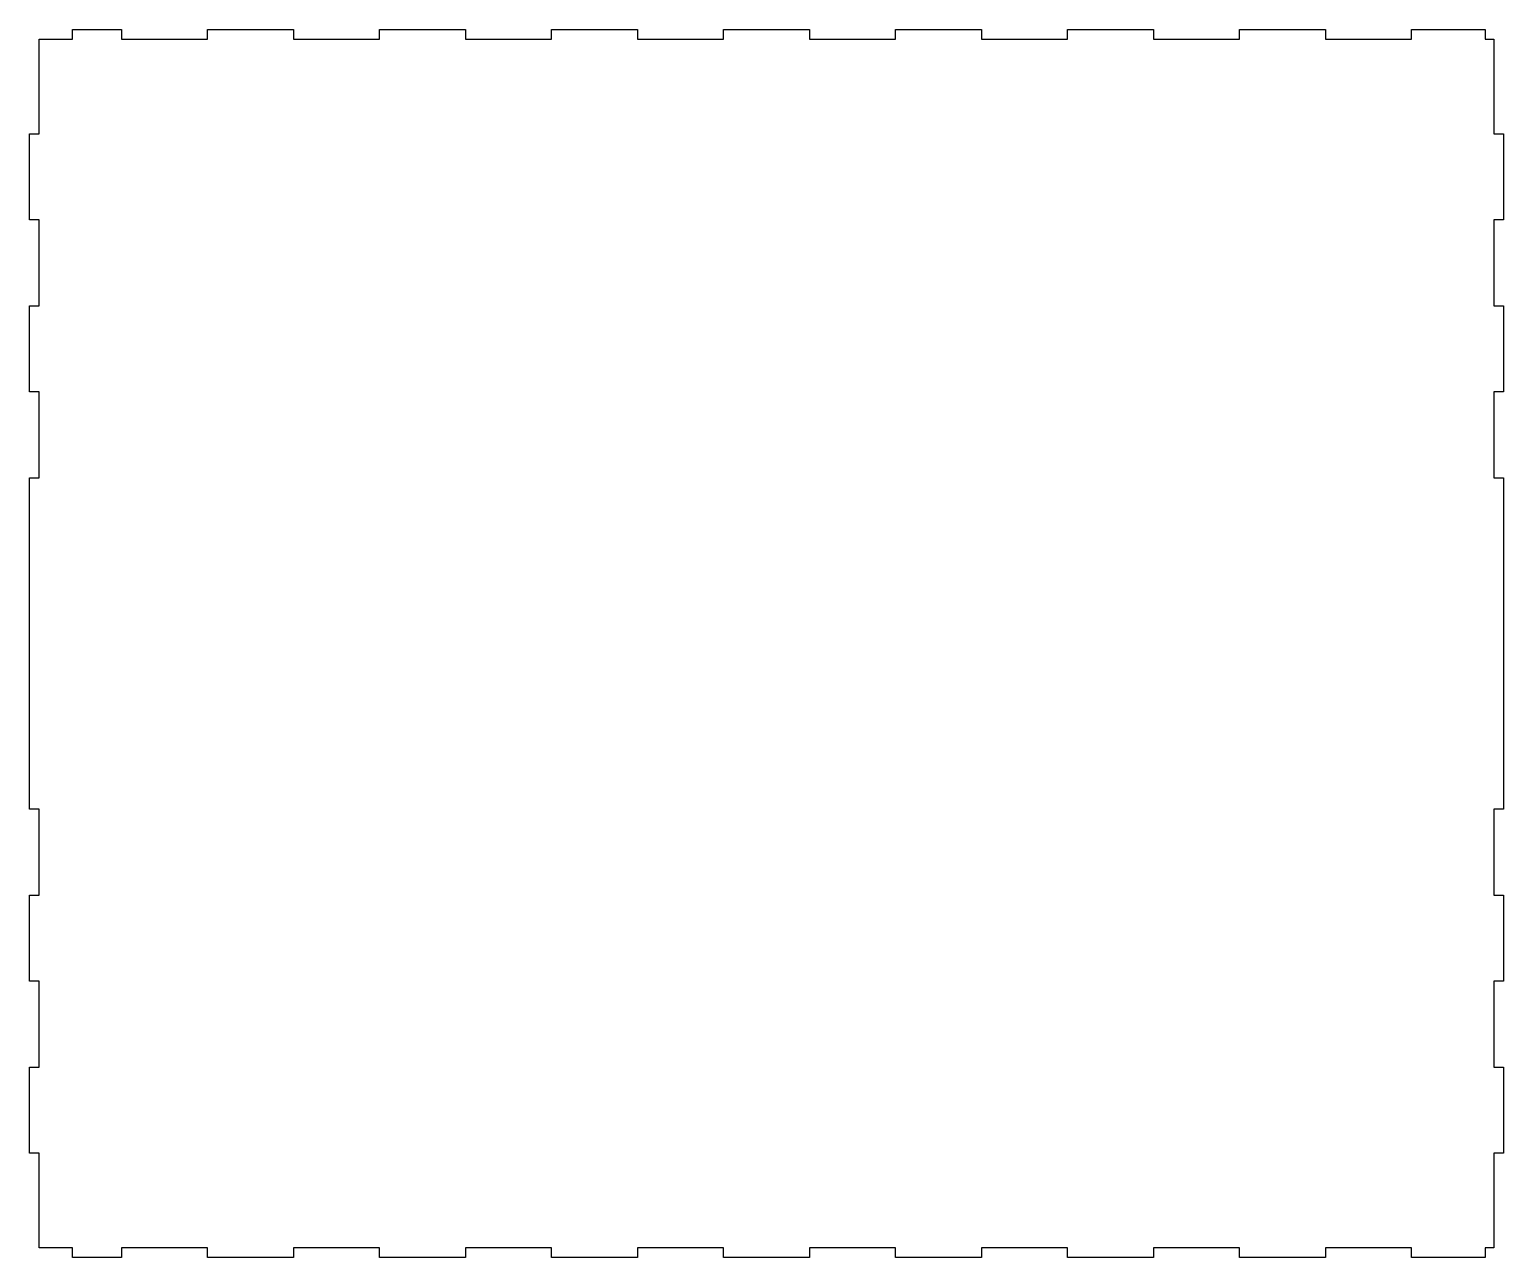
# Model space of a CAD drawing. Header units: millimetres. Extents: x -2 to 598, y -1 to 499.
import ezdxf

# ---------------------------------------------------------------- set-up
doc = ezdxf.new("R2010")
doc.units = ezdxf.units.MM

msp = doc.modelspace()

# ---------------------------------------------------------------- linework, layer by layer
for p, q in [((15.97, 494.88), (15.97, 498.88)), ((15.97, 498.88), (35.97, 498.88)), ((35.97, 498.88), (35.97, 494.88)), ((70.97, 494.88), (70.97, 498.88)), ((70.97, 498.88), (105.97, 498.88)), ((105.97, 498.88), (105.97, 494.88)), ((140.97, 494.88), (140.97, 498.88)), ((140.97, 498.88), (175.97, 498.88)), ((175.97, 498.88), (175.97, 494.88)), ((210.97, 494.88), (210.97, 498.88)), ((210.97, 498.88), (245.97, 498.88)), ((245.97, 498.88), (245.97, 494.88)), ((280.97, 494.88), (280.97, 498.88)), ((280.97, 498.88), (315.97, 498.88)), ((315.97, 498.88), (315.97, 494.88)), ((350.97, 494.88), (350.97, 498.88)), ((350.97, 498.88), (385.97, 498.88)), ((385.97, 498.88), (385.97, 494.88)), ((420.97, 494.88), (420.97, 498.88)), ((420.97, 498.88), (455.97, 498.88)), ((455.97, 498.88), (455.97, 494.88)), ((490.97, 494.88), (490.97, 498.88)), ((490.97, 498.88), (525.97, 498.88)), ((525.97, 498.88), (525.97, 494.88)), ((560.97, 494.88), (560.97, 498.88)), ((560.97, 498.88), (590.97, 498.88)), ((590.97, 498.88), (590.97, 494.88)), ((2.47, 456.38), (2.47, 494.88)), ((2.47, 494.88), (15.97, 494.88)), ((35.97, 494.88), (70.97, 494.88)), ((105.97, 494.88), (140.97, 494.88)), ((175.97, 494.88), (210.97, 494.88)), ((245.97, 494.88), (280.97, 494.88)), ((315.97, 494.88), (350.97, 494.88)), ((385.97, 494.88), (420.97, 494.88)), ((455.97, 494.88), (490.97, 494.88)), ((525.97, 494.88), (560.97, 494.88)), ((590.97, 494.88), (594.47, 494.88)), ((594.47, 494.88), (594.47, 456.38)), ((-1.53, 421.38), (-1.53, 456.38)), ((-1.53, 456.38), (2.47, 456.38)), ((594.47, 456.38), (598.47, 456.38)), ((598.47, 456.38), (598.47, 421.38)), ((2.47, 421.38), (-1.53, 421.38)), ((2.47, 386.38), (2.47, 421.38)), ((598.47, 421.38), (594.47, 421.38)), ((594.47, 421.38), (594.47, 386.38)), ((-1.53, 351.38), (-1.53, 386.38)), ((-1.53, 386.38), (2.47, 386.38)), ((594.47, 386.38), (598.47, 386.38)), ((598.47, 386.38), (598.47, 351.38)), ((2.47, 351.38), (-1.53, 351.38)), ((2.47, 316.38), (2.47, 351.38)), ((598.47, 351.38), (594.47, 351.38)), ((594.47, 351.38), (594.47, 316.38)), ((-1.53, 181.38), (-1.53, 316.38)), ((-1.53, 316.38), (2.47, 316.38)), ((594.47, 316.38), (598.47, 316.38)), ((598.47, 316.38), (598.47, 181.38)), ((2.47, 181.38), (-1.53, 181.38)), ((2.47, 146.38), (2.47, 181.38)), ((598.47, 181.38), (594.47, 181.38)), ((594.47, 181.38), (594.47, 146.38)), ((-1.53, 111.38), (-1.53, 146.38)), ((-1.53, 146.38), (2.47, 146.38)), ((594.47, 146.38), (598.47, 146.38)), ((598.47, 146.38), (598.47, 111.38)), ((2.47, 111.38), (-1.53, 111.38)), ((2.47, 76.38), (2.47, 111.38)), ((598.47, 111.38), (594.47, 111.38)), ((594.47, 111.38), (594.47, 76.38)), ((-1.53, 41.38), (-1.53, 76.38)), ((-1.53, 76.38), (2.47, 76.38)), ((594.47, 76.38), (598.47, 76.38)), ((598.47, 76.38), (598.47, 41.38)), ((2.47, 41.38), (-1.53, 41.38)), ((2.47, 2.88), (2.47, 41.38)), ((598.47, 41.38), (594.47, 41.38)), ((594.47, 41.38), (594.47, 2.88)), ((15.97, 2.88), (2.47, 2.88)), ((15.97, -1.12), (15.97, 2.88)), ((70.97, 2.88), (35.97, 2.88)), ((35.97, 2.88), (35.97, -1.12)), ((70.97, -1.12), (70.97, 2.88)), ((140.97, 2.88), (105.97, 2.88)), ((105.97, 2.88), (105.97, -1.12)), ((140.97, -1.12), (140.97, 2.88)), ((210.97, 2.88), (175.97, 2.88)), ((175.97, 2.88), (175.97, -1.12)), ((210.97, -1.12), (210.97, 2.88)), ((280.97, 2.88), (245.97, 2.88)), ((245.97, 2.88), (245.97, -1.12)), ((280.97, -1.12), (280.97, 2.88)), ((350.97, 2.88), (315.97, 2.88)), ((315.97, 2.88), (315.97, -1.12)), ((350.97, -1.12), (350.97, 2.88)), ((420.97, 2.88), (385.97, 2.88)), ((385.97, 2.88), (385.97, -1.12)), ((420.97, -1.12), (420.97, 2.88)), ((490.97, 2.88), (455.97, 2.88)), ((455.97, 2.88), (455.97, -1.12)), ((490.97, -1.12), (490.97, 2.88)), ((560.97, 2.88), (525.97, 2.88)), ((525.97, 2.88), (525.97, -1.12)), ((560.97, -1.12), (560.97, 2.88)), ((594.47, 2.88), (590.97, 2.88)), ((590.97, 2.88), (590.97, -1.12)), ((35.97, -1.12), (15.97, -1.12)), ((105.97, -1.12), (70.97, -1.12)), ((175.97, -1.12), (140.97, -1.12)), ((245.97, -1.12), (210.97, -1.12)), ((315.97, -1.12), (280.97, -1.12)), ((385.97, -1.12), (350.97, -1.12)), ((455.97, -1.12), (420.97, -1.12)), ((525.97, -1.12), (490.97, -1.12)), ((590.97, -1.12), (560.97, -1.12))]:
    msp.add_line(p, q)

doc.saveas('drawing.dxf')
